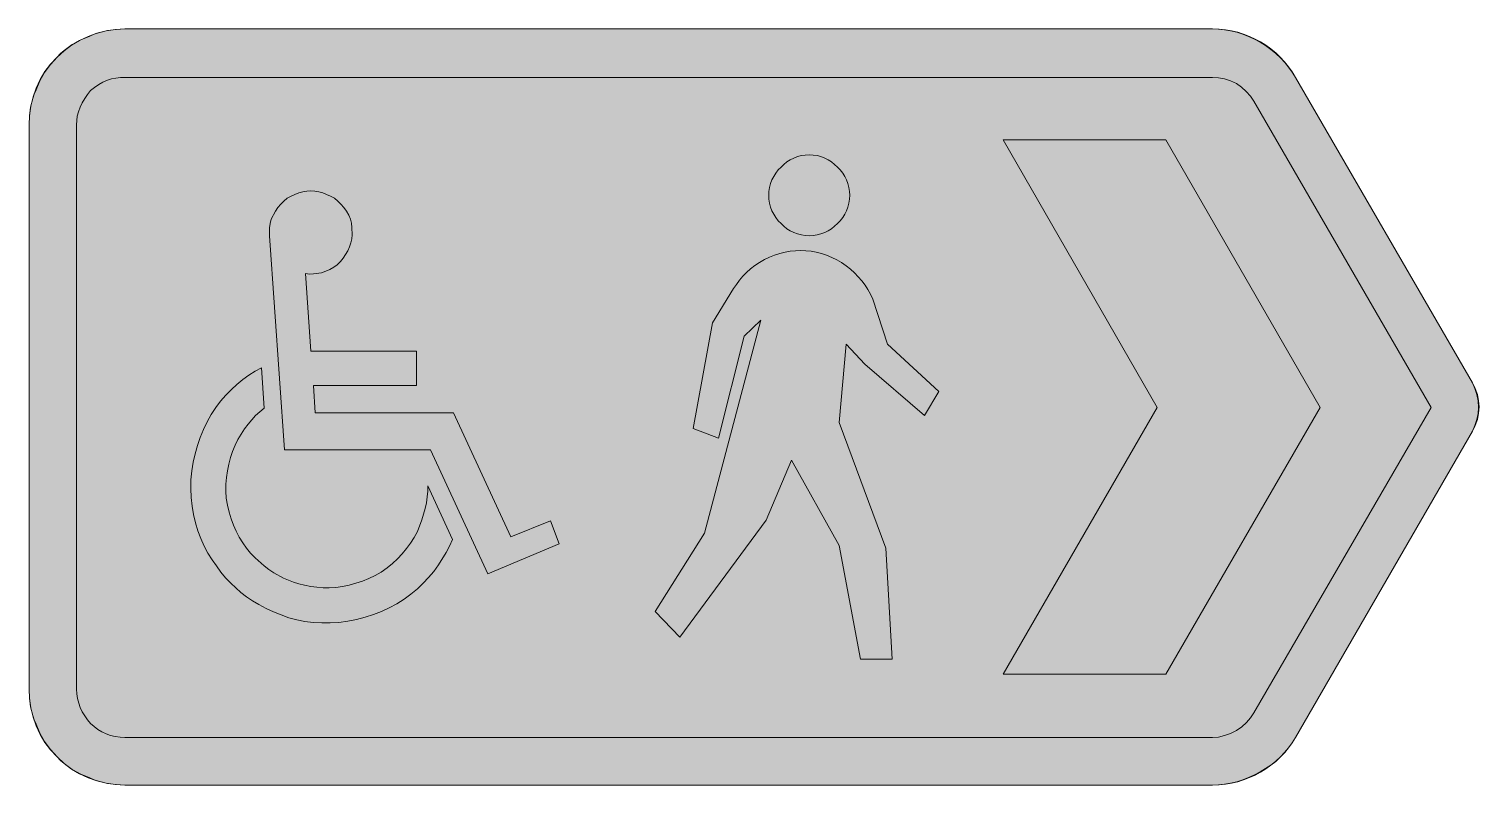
# Model space of a CAD drawing. Header units: metres. Extents: x 38 to 532, y 9 to 267.
import ezdxf

# ---------------------------------------------------------------- set-up
doc = ezdxf.new("R2010")
doc.units = ezdxf.units.M
for name, color, linetype, true_color in [('FILL_BLUE_0000FF', 7, 'Continuous', 0x0000ff), ('FILL_WHITE_FFFFFF', 7, 'Continuous', 0xffffff), ('STROKE_BLUE_0000FF', 7, 'Continuous', 0x0000ff)]:
    doc.layers.add(name, color=color, linetype=linetype, true_color=true_color)

msp = doc.modelspace()

# ---------------------------------------------------------------- hatches: boundary and pattern name
at = {"layer": 'FILL_BLUE_0000FF', "true_color": 0x0000ff}
h = msp.add_hatch(color=7, dxfattribs=at)
h.dxf.hatch_style = 1
h.paths.add_polyline_path([(68.68, 25.58), (67.05, 25.83), (65.46, 26.23), (63.94, 26.77), (62.48, 27.46), (61.11, 28.28), (59.83, 29.23), (58.65, 30.3), (57.58, 31.57), (56.63, 32.89), (55.81, 34.27), (55.12, 35.7), (54.58, 37.19), (54.18, 38.74), (53.93, 40.34), (53.85, 42), (53.85, 234.3), (53.91, 235.83), (54.11, 237.3), (54.48, 238.77), (55.05, 240.3), (55.78, 241.82), (56.62, 243.26), (57.58, 244.65), (58.65, 246), (60, 247.07), (61.39, 248.02), (62.83, 248.87), (64.35, 249.6), (65.75, 249.99), (67.24, 250.27), (68.78, 250.44), (70.35, 250.5), (440.85, 250.5), (442.87, 250.38), (444.9, 250.01), (446.92, 249.36), (448.95, 248.4), (450.69, 247.17), (452.29, 245.74), (453.72, 244.14), (454.95, 242.4), (515.25, 138), (454.95, 33.9), (453.76, 32.16), (452.4, 30.56), (450.82, 29.13), (448.95, 27.9), (446.92, 26.89), (444.9, 26.14), (442.87, 25.66), (440.85, 25.5), (70.35, 25.5), (68.68, 25.58)])
at = {"layer": 'FILL_WHITE_FFFFFF', "true_color": 0xffffff}
h = msp.add_hatch(color=7, dxfattribs=at)
h.dxf.hatch_style = 1
h.paths.add_polyline_path([(440.85, 267), (442.89, 266.93), (444.94, 266.72), (447, 266.37), (449.06, 265.88), (451.11, 265.24), (453.13, 264.47), (455.11, 263.55), (457.05, 262.5), (458.92, 261.32), (460.7, 260.03), (462.38, 258.65), (463.95, 257.17), (465.41, 255.62), (466.75, 253.98), (467.97, 252.27), (469.05, 250.5), (529.35, 146.4), (530.18, 144.5), (530.85, 142.42), (531.29, 140.24), (531.45, 138), (531.29, 135.93), (530.85, 133.84), (530.18, 131.8), (529.35, 129.9), (469.05, 25.5), (467.97, 23.73), (466.75, 22.03), (465.41, 20.4), (463.95, 18.86), (462.38, 17.42), (460.7, 16.09), (458.92, 14.88), (457.05, 13.8), (455.11, 12.75), (453.13, 11.83), (451.11, 11.06), (449.06, 10.42), (447, 9.93), (444.94, 9.58), (442.89, 9.37), (440.85, 9.3), (70.35, 9.3), (67.38, 9.42), (64.35, 9.82), (61.32, 10.57), (59.83, 11.08), (58.35, 11.7), (55.27, 12.99), (52.35, 14.62), (50.97, 15.57), (49.66, 16.59), (48.42, 17.7), (47.25, 18.9), (44.94, 21.44), (42.97, 24.11), (41.34, 26.96), (40.05, 30), (39.43, 31.48), (38.92, 32.97), (38.17, 36), (37.77, 39.03), (37.65, 42), (37.65, 234.3), (37.77, 237.27), (38.17, 240.3), (38.92, 243.33), (39.43, 244.82), (40.05, 246.3), (41.34, 249.34), (42.97, 252.19), (44.94, 254.86), (47.25, 257.4), (48.42, 258.6), (49.66, 259.71), (50.97, 260.73), (52.35, 261.67), (55.27, 263.31), (58.35, 264.6), (59.83, 265.22), (61.32, 265.73), (64.35, 266.47), (67.38, 266.88), (70.35, 267), (440.85, 267)])
h = msp.add_hatch(color=7, dxfattribs=at)
h.dxf.hatch_style = 1
h.paths.add_polyline_path([(369.45, 47.1), (421.95, 138), (369.45, 229.2), (424.95, 229.2), (477.45, 138), (424.95, 47.1), (369.45, 47.1)])
h = msp.add_hatch(color=7, dxfattribs=at)
h.dxf.hatch_style = 1
h.paths.add_polyline_path([(317.18, 208.95), (316.97, 207.62), (316.63, 206.31), (316.16, 205.05), (315.57, 203.84), (314.85, 202.71), (314.01, 201.65), (313.05, 200.7), (312.1, 199.74), (311.04, 198.9), (309.91, 198.18), (308.7, 197.59), (307.44, 197.12), (306.13, 196.78), (304.8, 196.57), (303.45, 196.5), (302.1, 196.57), (300.77, 196.78), (299.46, 197.12), (298.2, 197.59), (296.99, 198.18), (295.86, 198.9), (294.8, 199.74), (293.85, 200.7), (292.89, 201.65), (292.05, 202.71), (291.33, 203.84), (290.74, 205.05), (290.27, 206.31), (289.93, 207.62), (289.72, 208.95), (289.65, 210.3), (289.72, 211.65), (289.93, 212.98), (290.27, 214.29), (290.74, 215.55), (291.33, 216.76), (292.05, 217.89), (292.89, 218.95), (293.85, 219.9), (294.8, 220.86), (295.86, 221.7), (296.99, 222.42), (298.2, 223.01), (299.46, 223.48), (300.77, 223.82), (302.1, 224.03), (303.45, 224.1), (304.8, 224.03), (306.13, 223.82), (307.44, 223.48), (308.7, 223.01), (309.91, 222.42), (311.04, 221.7), (312.1, 220.86), (313.05, 219.9), (314.01, 218.95), (314.85, 217.89), (315.57, 216.76), (316.16, 215.55), (316.63, 214.29), (316.97, 212.98), (317.18, 211.65), (317.25, 210.3), (317.18, 208.95)])
h = msp.add_hatch(color=7, dxfattribs=at)
h.dxf.hatch_style = 1
h.paths.add_polyline_path([(124.65, 123.6), (119.55, 196.5), (119.62, 199.24), (119.8, 200.68), (120.15, 202.2), (121.57, 204.86), (122.43, 206.12), (123.45, 207.3), (124.45, 208.36), (125.62, 209.29), (126.91, 210.04), (128.25, 210.6), (129.6, 211.17), (130.95, 211.54), (132.3, 211.74), (133.65, 211.8), (135, 211.74), (136.35, 211.54), (137.7, 211.17), (139.05, 210.6), (140.39, 210.04), (141.67, 209.29), (142.85, 208.36), (143.85, 207.3), (144.91, 206.12), (145.84, 204.86), (146.59, 203.55), (147.15, 202.2), (147.5, 200.81), (147.67, 199.39), (147.75, 196.8), (147.64, 195.45), (147.34, 194.1), (146.86, 192.75), (146.25, 191.4), (145.52, 190.1), (144.67, 188.89), (143.72, 187.73), (142.65, 186.6), (141.47, 185.76), (140.17, 185.02), (138.77, 184.41), (137.25, 183.9), (134.55, 183.52), (133.2, 183.48), (131.85, 183.6), (133.65, 157.2), (169.65, 157.2), (169.65, 145.5), (134.55, 145.5), (135.15, 136.2), (182.25, 136.2), (201.75, 93.9), (215.25, 99.3), (218.25, 91.5), (193.95, 81.3), (174.45, 123.6), (124.65, 123.6)])
h = msp.add_hatch(color=7, dxfattribs=at)
h.dxf.hatch_style = 1
h.paths.add_polyline_path([(313.65, 90.9), (297.45, 120), (288.75, 99.6), (259.35, 59.7), (250.95, 68.4), (267.75, 95.1), (286.95, 167.7), (281.25, 162.3), (272.55, 127.5), (263.85, 130.8), (270.45, 166.8), (277.65, 178.5), (278.61, 179.95), (279.67, 181.35), (280.84, 182.71), (282.11, 184.01), (283.48, 185.24), (284.95, 186.39), (286.51, 187.45), (288.15, 188.4), (289.86, 189.23), (291.62, 189.92), (293.4, 190.48), (295.2, 190.91), (297, 191.22), (298.78, 191.4), (300.54, 191.46), (302.25, 191.4), (304.05, 191.22), (305.84, 190.9), (307.62, 190.45), (309.37, 189.86), (311.1, 189.15), (312.8, 188.32), (314.45, 187.37), (316.05, 186.3), (317.48, 185.13), (318.85, 183.89), (320.14, 182.56), (321.34, 181.16), (322.44, 179.69), (323.43, 178.16), (324.31, 176.56), (325.05, 174.9), (330.15, 159.6), (347.55, 143.4), (342.75, 135.3), (322.35, 152.7), (316.05, 159.6), (313.65, 132.9), (329.55, 90), (331.65, 52.2), (320.85, 52.2), (313.65, 90.9)])
h = msp.add_hatch(color=7, dxfattribs=at)
h.dxf.hatch_style = 1
h.paths.add_polyline_path([(116.23, 136.52), (114.82, 135.22), (113.53, 133.82), (112.35, 132.3), (111.06, 130.67), (109.87, 128.92), (108.81, 127.07), (107.85, 125.1), (107.01, 123.03), (106.28, 120.9), (105.69, 118.69), (105.22, 116.44), (104.9, 114.14), (104.73, 111.81), (104.71, 109.46), (104.85, 107.1), (105.26, 104.67), (105.8, 102.32), (106.48, 100.05), (107.29, 97.87), (108.22, 95.78), (109.28, 93.77), (110.46, 91.84), (111.75, 90), (113.15, 88.3), (114.64, 86.77), (117.75, 84), (119.37, 82.75), (121.05, 81.67), (124.35, 79.8), (127.72, 78.49), (129.58, 77.9), (131.55, 77.4), (133.62, 77.01), (135.75, 76.72), (137.88, 76.56), (139.95, 76.5), (142.21, 76.68), (144.49, 77.01), (146.76, 77.47), (149.02, 78.07), (151.26, 78.82), (153.45, 79.71), (155.59, 80.73), (157.65, 81.9), (159.62, 83.31), (161.47, 84.82), (163.2, 86.42), (164.81, 88.12), (166.3, 89.91), (167.65, 91.77), (168.87, 93.7), (169.95, 95.7), (171.52, 99.71), (172.65, 103.5), (173.04, 105.52), (173.32, 107.51), (173.49, 109.45), (173.55, 111.3), (181.95, 93), (180.95, 90.75), (179.77, 88.54), (177.15, 84.3), (175.52, 82.11), (173.77, 80.02), (171.92, 78.06), (169.95, 76.2), (167.74, 74.36), (165.41, 72.66), (162.95, 71.11), (160.39, 69.71), (157.72, 68.47), (154.97, 67.38), (152.15, 66.46), (149.25, 65.7), (146.23, 65.12), (143.24, 64.74), (140.28, 64.55), (137.36, 64.54), (134.49, 64.71), (131.66, 65.07), (128.88, 65.6), (126.15, 66.3), (123.5, 67.26), (120.94, 68.32), (118.43, 69.51), (115.95, 70.8), (113.76, 72.03), (111.71, 73.42), (109.83, 74.93), (108.15, 76.5), (106.36, 78.14), (104.62, 79.91), (103, 81.86), (101.55, 84), (100.03, 86.09), (98.62, 88.31), (97.33, 90.71), (96.15, 93.3), (95.2, 95.94), (94.37, 98.68), (93.7, 101.51), (93.19, 104.4), (92.86, 107.35), (92.73, 110.34), (92.82, 113.36), (93.15, 116.4), (93.58, 119.31), (94.2, 122.18), (95, 125), (95.96, 127.76), (97.08, 130.45), (98.34, 133.06), (99.73, 135.58), (101.25, 138), (102.92, 140.19), (104.74, 142.24), (106.61, 144.12), (108.45, 145.8), (110.48, 147.49), (112.54, 148.99), (114.65, 150.31), (116.85, 151.5), (117.75, 137.7), (116.23, 136.52)])

# ---------------------------------------------------------------- linework, layer by layer
at = {"layer": 'FILL_BLUE_0000FF', "lineweight": 0, "true_color": 0x0000ff}
msp.add_lwpolyline([(68.68, 25.58), (67.05, 25.83), (65.46, 26.23), (63.94, 26.77), (62.48, 27.46), (61.11, 28.28), (59.83, 29.23), (58.65, 30.3), (57.58, 31.57), (56.63, 32.89), (55.81, 34.27), (55.12, 35.7), (54.58, 37.19), (54.18, 38.74), (53.93, 40.34), (53.85, 42), (53.85, 234.3), (53.91, 235.83), (54.11, 237.3), (54.48, 238.77), (55.05, 240.3), (55.78, 241.82), (56.62, 243.26), (57.58, 244.65), (58.65, 246), (60, 247.07), (61.39, 248.02), (62.83, 248.87), (64.35, 249.6), (65.75, 249.99), (67.24, 250.27), (68.78, 250.44), (70.35, 250.5), (440.85, 250.5), (442.87, 250.38), (444.9, 250.01), (446.92, 249.36), (448.95, 248.4), (450.69, 247.17), (452.29, 245.74), (453.72, 244.14), (454.95, 242.4), (515.25, 138), (454.95, 33.9), (453.76, 32.16), (452.4, 30.56), (450.82, 29.13), (448.95, 27.9), (446.92, 26.89), (444.9, 26.14), (442.87, 25.66), (440.85, 25.5), (70.35, 25.5)], close=True, dxfattribs=at)
at = {"layer": 'FILL_WHITE_FFFFFF', "lineweight": 0, "true_color": 0xffffff}
for points in [[(440.85, 267), (442.89, 266.93), (444.94, 266.72), (447, 266.37), (449.06, 265.88), (451.11, 265.24), (453.13, 264.47), (455.11, 263.55), (457.05, 262.5), (458.92, 261.32), (460.7, 260.03), (462.38, 258.65), (463.95, 257.17), (465.41, 255.62), (466.75, 253.98), (467.97, 252.27), (469.05, 250.5), (529.35, 146.4), (530.18, 144.5), (530.85, 142.42), (531.29, 140.24), (531.45, 138), (531.29, 135.93), (530.85, 133.84), (530.18, 131.8), (529.35, 129.9), (469.05, 25.5), (467.97, 23.73), (466.75, 22.03), (465.41, 20.4), (463.95, 18.86), (462.38, 17.42), (460.7, 16.09), (458.92, 14.88), (457.05, 13.8), (455.11, 12.75), (453.13, 11.83), (451.11, 11.06), (449.06, 10.42), (447, 9.93), (444.94, 9.58), (442.89, 9.37), (440.85, 9.3), (70.35, 9.3), (67.38, 9.42), (64.35, 9.82), (61.32, 10.57), (59.83, 11.08), (58.35, 11.7), (55.27, 12.99), (52.35, 14.62), (50.97, 15.57), (49.66, 16.59), (48.42, 17.7), (47.25, 18.9), (44.94, 21.44), (42.97, 24.11), (41.34, 26.96), (40.05, 30), (39.43, 31.48), (38.92, 32.97), (38.17, 36), (37.77, 39.03), (37.65, 42), (37.65, 234.3), (37.77, 237.27), (38.17, 240.3), (38.92, 243.33), (39.43, 244.82), (40.05, 246.3), (41.34, 249.34), (42.97, 252.19), (44.94, 254.86), (47.25, 257.4), (48.42, 258.6), (49.66, 259.71), (50.97, 260.73), (52.35, 261.67), (55.27, 263.31), (58.35, 264.6), (59.83, 265.22), (61.32, 265.73), (64.35, 266.47), (67.38, 266.88), (70.35, 267)], [(317.18, 208.95), (316.97, 207.62), (316.63, 206.31), (316.16, 205.05), (315.57, 203.84), (314.85, 202.71), (314.01, 201.65), (313.05, 200.7), (312.1, 199.74), (311.04, 198.9), (309.91, 198.18), (308.7, 197.59), (307.44, 197.12), (306.13, 196.78), (304.8, 196.57), (303.45, 196.5), (302.1, 196.57), (300.77, 196.78), (299.46, 197.12), (298.2, 197.59), (296.99, 198.18), (295.86, 198.9), (294.8, 199.74), (293.85, 200.7), (292.89, 201.65), (292.05, 202.71), (291.33, 203.84), (290.74, 205.05), (290.27, 206.31), (289.93, 207.62), (289.72, 208.95), (289.65, 210.3), (289.72, 211.65), (289.93, 212.98), (290.27, 214.29), (290.74, 215.55), (291.33, 216.76), (292.05, 217.89), (292.89, 218.95), (293.85, 219.9), (294.8, 220.86), (295.86, 221.7), (296.99, 222.42), (298.2, 223.01), (299.46, 223.48), (300.77, 223.82), (302.1, 224.03), (303.45, 224.1), (304.8, 224.03), (306.13, 223.82), (307.44, 223.48), (308.7, 223.01), (309.91, 222.42), (311.04, 221.7), (312.1, 220.86), (313.05, 219.9), (314.01, 218.95), (314.85, 217.89), (315.57, 216.76), (316.16, 215.55), (316.63, 214.29), (316.97, 212.98), (317.18, 211.65), (317.25, 210.3)], [(124.65, 123.6), (119.55, 196.5), (119.62, 199.24), (119.8, 200.68), (120.15, 202.2), (121.57, 204.86), (122.43, 206.12), (123.45, 207.3), (124.45, 208.36), (125.62, 209.29), (126.91, 210.04), (128.25, 210.6), (129.6, 211.17), (130.95, 211.54), (132.3, 211.74), (133.65, 211.8), (135, 211.74), (136.35, 211.54), (137.7, 211.17), (139.05, 210.6), (140.39, 210.04), (141.67, 209.29), (142.85, 208.36), (143.85, 207.3), (144.91, 206.12), (145.84, 204.86), (146.59, 203.55), (147.15, 202.2), (147.5, 200.81), (147.67, 199.39), (147.75, 196.8), (147.64, 195.45), (147.34, 194.1), (146.86, 192.75), (146.25, 191.4), (145.52, 190.1), (144.67, 188.89), (143.72, 187.73), (142.65, 186.6), (141.47, 185.76), (140.17, 185.02), (138.77, 184.41), (137.25, 183.9), (134.55, 183.52), (133.2, 183.48), (131.85, 183.6), (133.65, 157.2), (169.65, 157.2), (169.65, 145.5), (134.55, 145.5), (135.15, 136.2), (182.25, 136.2), (201.75, 93.9), (215.25, 99.3), (218.25, 91.5), (193.95, 81.3), (174.45, 123.6)], [(313.65, 90.9), (297.45, 120), (288.75, 99.6), (259.35, 59.7), (250.95, 68.4), (267.75, 95.1), (286.95, 167.7), (281.25, 162.3), (272.55, 127.5), (263.85, 130.8), (270.45, 166.8), (277.65, 178.5), (278.61, 179.95), (279.67, 181.35), (280.84, 182.71), (282.11, 184.01), (283.48, 185.24), (284.95, 186.39), (286.51, 187.45), (288.15, 188.4), (289.86, 189.23), (291.62, 189.92), (293.4, 190.48), (295.2, 190.91), (297, 191.22), (298.78, 191.4), (300.54, 191.46), (302.25, 191.4), (304.05, 191.22), (305.84, 190.9), (307.62, 190.45), (309.37, 189.86), (311.1, 189.15), (312.8, 188.32), (314.45, 187.37), (316.05, 186.3), (317.48, 185.13), (318.85, 183.89), (320.14, 182.56), (321.34, 181.16), (322.44, 179.69), (323.43, 178.16), (324.31, 176.56), (325.05, 174.9), (330.15, 159.6), (347.55, 143.4), (342.75, 135.3), (322.35, 152.7), (316.05, 159.6), (313.65, 132.9), (329.55, 90), (331.65, 52.2), (320.85, 52.2)], [(116.23, 136.52), (114.82, 135.22), (113.53, 133.82), (112.35, 132.3), (111.06, 130.67), (109.87, 128.92), (108.81, 127.07), (107.85, 125.1), (107.01, 123.03), (106.28, 120.9), (105.69, 118.69), (105.22, 116.44), (104.9, 114.14), (104.73, 111.81), (104.71, 109.46), (104.85, 107.1), (105.26, 104.67), (105.8, 102.32), (106.48, 100.05), (107.29, 97.87), (108.22, 95.78), (109.28, 93.77), (110.46, 91.84), (111.75, 90), (113.15, 88.3), (114.64, 86.77), (117.75, 84), (119.37, 82.75), (121.05, 81.67), (124.35, 79.8), (127.72, 78.49), (129.58, 77.9), (131.55, 77.4), (133.62, 77.01), (135.75, 76.72), (137.88, 76.56), (139.95, 76.5), (142.21, 76.68), (144.49, 77.01), (146.76, 77.47), (149.02, 78.07), (151.26, 78.82), (153.45, 79.71), (155.59, 80.73), (157.65, 81.9), (159.62, 83.31), (161.47, 84.82), (163.2, 86.42), (164.81, 88.12), (166.3, 89.91), (167.65, 91.77), (168.87, 93.7), (169.95, 95.7), (171.52, 99.71), (172.65, 103.5), (173.04, 105.52), (173.32, 107.51), (173.49, 109.45), (173.55, 111.3), (181.95, 93), (180.95, 90.75), (179.77, 88.54), (177.15, 84.3), (175.52, 82.11), (173.77, 80.02), (171.92, 78.06), (169.95, 76.2), (167.74, 74.36), (165.41, 72.66), (162.95, 71.11), (160.39, 69.71), (157.72, 68.47), (154.97, 67.38), (152.15, 66.46), (149.25, 65.7), (146.23, 65.12), (143.24, 64.74), (140.28, 64.55), (137.36, 64.54), (134.49, 64.71), (131.66, 65.07), (128.88, 65.6), (126.15, 66.3), (123.5, 67.26), (120.94, 68.32), (118.43, 69.51), (115.95, 70.8), (113.76, 72.03), (111.71, 73.42), (109.83, 74.93), (108.15, 76.5), (106.36, 78.14), (104.62, 79.91), (103, 81.86), (101.55, 84), (100.03, 86.09), (98.62, 88.31), (97.33, 90.71), (96.15, 93.3), (95.2, 95.94), (94.37, 98.68), (93.7, 101.51), (93.19, 104.4), (92.86, 107.35), (92.73, 110.34), (92.82, 113.36), (93.15, 116.4), (93.58, 119.31), (94.2, 122.18), (95, 125), (95.96, 127.76), (97.08, 130.45), (98.34, 133.06), (99.73, 135.58), (101.25, 138), (102.92, 140.19), (104.74, 142.24), (106.61, 144.12), (108.45, 145.8), (110.48, 147.49), (112.54, 148.99), (114.65, 150.31), (116.85, 151.5), (117.75, 137.7)]]:
    msp.add_lwpolyline(points, close=True, dxfattribs=at)
at = {"layer": 'FILL_WHITE_FFFFFF', "lineweight": 0, "true_color": 0x0000ff}
msp.add_lwpolyline([(369.45, 47.1), (421.95, 138), (369.45, 229.2), (424.95, 229.2), (477.45, 138), (424.95, 47.1)], close=True, dxfattribs=at)
at = {"layer": 'STROKE_BLUE_0000FF', "lineweight": 0, "true_color": 0x0000ff}
msp.add_lwpolyline([(529.35, 146.4), (469.05, 250.5), (467.92, 252.37), (466.68, 254.14), (465.33, 255.81), (463.88, 257.38), (462.34, 258.85), (460.71, 260.2), (458.99, 261.45), (457.2, 262.57), (455.34, 263.58), (453.41, 264.47), (451.43, 265.23), (449.39, 265.86), (447.31, 266.35), (445.19, 266.71), (443.03, 266.93), (440.85, 267), (70.35, 267), (67.11, 266.83), (63.91, 266.34), (60.8, 265.54), (57.79, 264.45), (54.9, 263.07), (52.17, 261.43), (49.61, 259.54), (47.25, 257.4), (45.03, 255.04), (43.09, 252.48), (41.44, 249.75), (40.09, 246.86), (39.03, 243.85), (38.26, 240.74), (37.8, 237.54), (37.65, 234.3), (37.65, 42), (37.8, 38.76), (38.26, 35.56), (39.03, 32.45), (40.09, 29.44), (41.44, 26.55), (43.09, 23.82), (45.03, 21.26), (47.25, 18.9), (49.61, 16.68), (52.17, 14.74), (54.9, 13.09), (57.79, 11.74), (60.8, 10.68), (63.91, 9.91), (67.11, 9.45), (70.35, 9.3), (440.85, 9.3), (443.03, 9.37), (445.19, 9.59), (447.31, 9.95), (449.39, 10.44), (451.43, 11.06), (453.41, 11.82), (455.34, 12.69), (457.2, 13.69), (458.99, 14.8), (460.71, 16.02), (462.34, 17.36), (463.88, 18.79), (465.33, 20.33), (466.68, 21.96), (467.92, 23.69), (469.05, 25.5), (529.35, 129.9), (530.33, 131.86), (531.04, 133.91), (531.46, 136.02), (531.6, 138.15), (531.46, 140.28), (531.04, 142.39), (530.33, 144.44), (529.35, 146.4)], dxfattribs=at)

doc.saveas('drawing.dxf')
